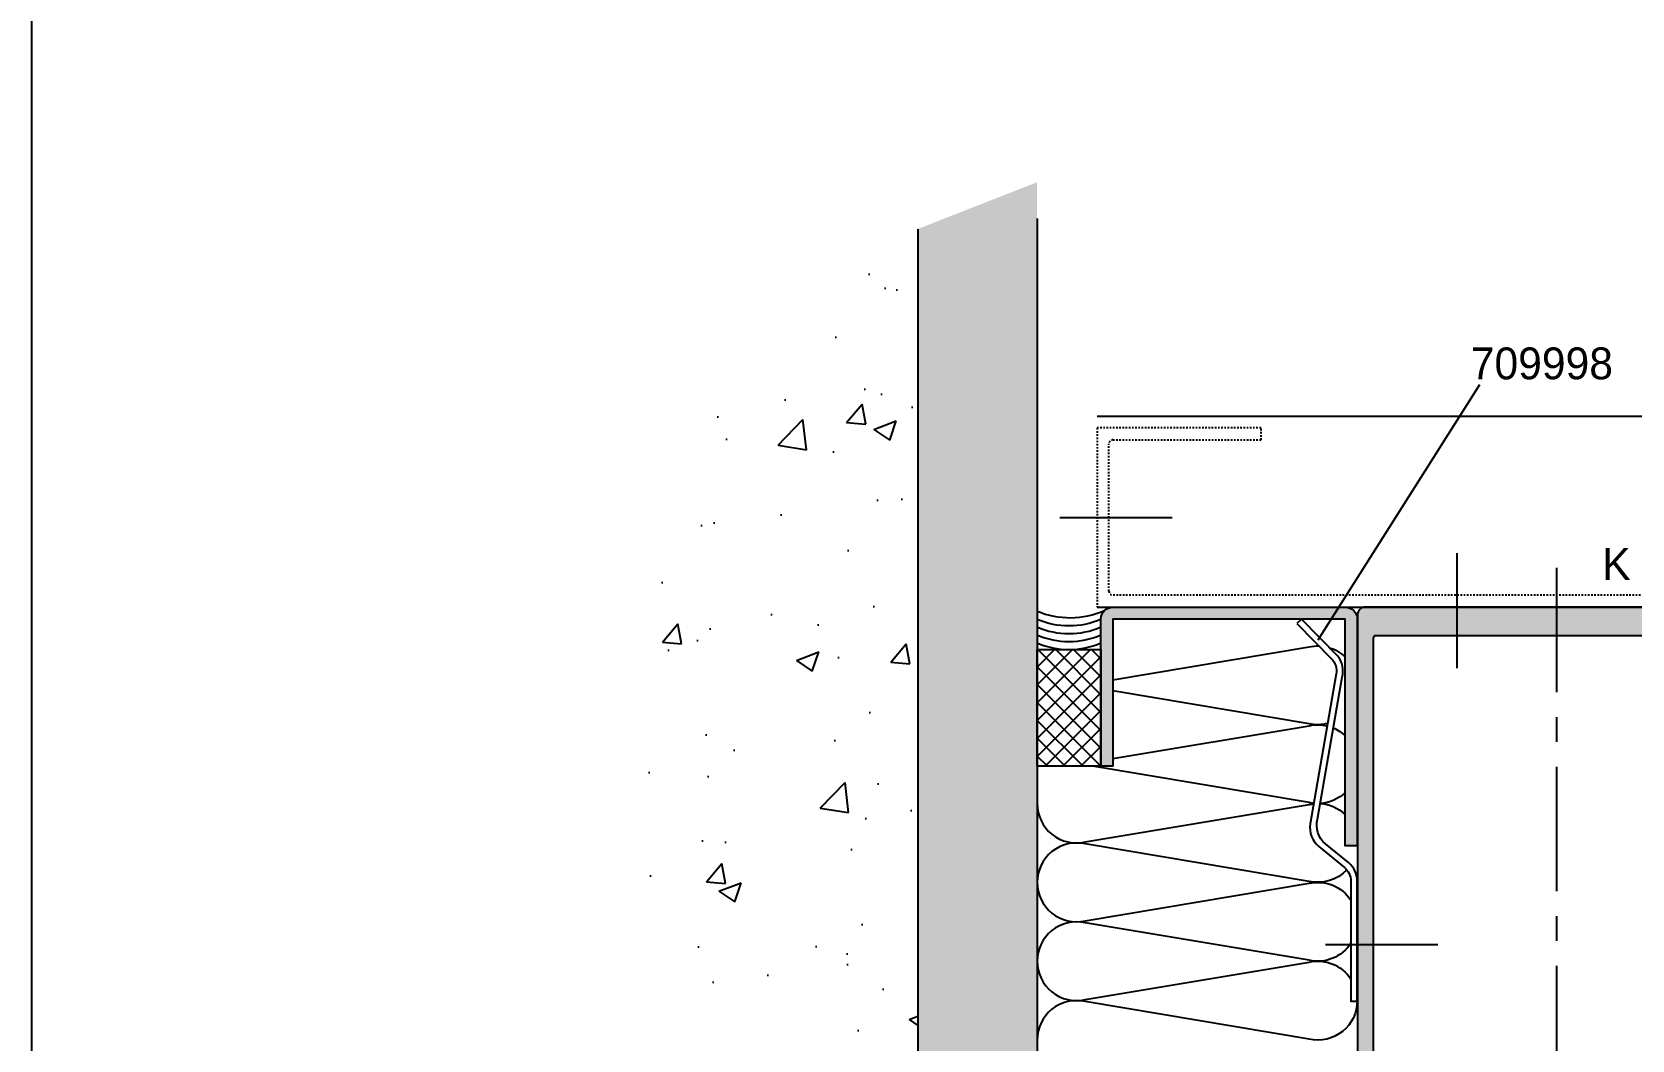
# Model space of a CAD drawing. Header units: millimetres. Extents: x -153 to 2280, y 0 to 724.
# Drawn here: x 0 to 100.4, y 485.3 to 548.6 of the extents above; entities that cross this region are included whole.
import ezdxf
from ezdxf.enums import TextEntityAlignment as Align

# ---------------------------------------------------------------- set-up
doc = ezdxf.new("R2010")
doc.units = ezdxf.units.MM
doc.header["$LTSCALE"] = 0.025
doc.header["$MEASUREMENT"] = 0
doc.linetypes.add('CENTER', pattern=[2, 1.25, -0.25, 0.25, -0.25])
doc.linetypes.add('HIDDEN', pattern=[0.375, 0.25, -0.125])
for name, color, linetype in [('ASSI', 1, 'CENTER'), ('FILL', 253, 'Continuous'), ('FINE', 7, 'Continuous'), ('GROSSA', 8, 'Continuous'), ('MARCHIO', 7, 'Continuous'), ('MURO', 5, 'Continuous'), ('NASCOSTA', 7, 'HIDDEN'), ('QUOTE', 254, 'Continuous'), ('TESTO', 2, 'Continuous'), ('TRATTEGGI', 140, 'Continuous')]:
    doc.layers.add(name, color=color, linetype=linetype)
doc.styles.add('Aluk Text', font='GOTHIC.TTF')

msp = doc.modelspace()

# ---------------------------------------------------------------- hatches: boundary and pattern name
at = {"layer": 'FILL'}
h = msp.add_hatch(dxfattribs=at)
h.set_pattern_fill('AR-SAND', color=256, scale=0.06, style=0)
h.set_pattern_definition([(37.50000000000001, (14.90342981535535, 400.7479612510872), (-0.09600187775904274, 2.936479423976054), [0, -2.31648, 0, -2.5908, 0, -2.4765]), (7.499999999999999, (14.90342981535535, 400.7479612510872), (2.697139698828016, 4.300950603410126), [0, -1.24968, 0, -2.08788, 0, -0.8001]), (327.5, (13.02890981535534, 400.7479612510872), (4.745954221448748, 0.008623108071274145), [0, -0.7619999999999999, 0, -2.7432, 0, -3.5814]), (317.5, (13.02890981535534, 400.7479612510872), (4.581338714833783, 1.337575939543297), [0, -0.3809999999999999, 0, -1.79832, 0, -2.0574])])
h.paths.add_polyline_path([(63.1033965943253, 539.1971346809673), (55.6033965943253, 536.2559505866002), (55.60339659432529, 415.0020880378601), (63.10339659432524, 415.0643917240431)])
h = msp.add_hatch(dxfattribs=at)
h.set_pattern_fill('AR-CONC', color=256, scale=2, style=0)
h.set_pattern_definition([(49.99999999999999, (382.9089929828522, 332.2519093605292), (14.34520365201507, -1.255042699651902), [1.5, -16.5]), (355, (382.9089929828522, 332.2519093605292), (-2.77502667226, 15.04384267400024), [1.2, -13.2]), (100.4514, (384.1044265828522, 332.1473225605292), (11.57018763428043, 13.78879084121907), [1.274803799999996, -14.02284223999997]), (46.18420000000002, (382.9089929828522, 336.2519093605292), (21.34482097251289, -3.310380286580362), [2.249999999999999, -24.74999999999999]), (96.63559999999998, (384.6877278828522, 335.9760432205292), (18.69325411097407, 19.48235741800884), [1.912205759999996, -21.03425999999993]), (351.1842, (382.9089929828522, 336.2519093605292), (18.69323890267254, 19.48237201850649), [1.8, -19.8]), (21, (384.9089929828522, 335.2519093605292), (11.93814104236923, -8.052377813306776), [1.5, -16.5]), (326.0000000000001, (384.9089929828522, 335.2519093605292), (4.866306638431634, 14.50300090093706), [1.2, -13.2]), (71.4514, (385.9038376428522, 334.5808772405292), (16.8044525716298, 6.450609934199048), [1.2748038, -14.02284224]), (37.50000000000001, (382.9089929828522, 332.2519093605292), (0.2431971063458134, 6.65787707662623), [0, -13.04, 0, -13.4, 0, -13.25]), (7.499999999999999, (382.9089929828522, 332.2519093605292), (5.261390748842972, 7.888234237647205), [0, -7.64, 0, -12.74, 0, -5.05]), (327.5, (378.4489929828521, 332.2519093605292), (10.67644872344818, -0.451097434687596), [0, -5, 0, -15.6, 0, -20.7]), (317.5, (376.4489929828521, 332.2519093605292), (11.66372338684772, 2.002099646646353), [0, -6.5, 0, -10.36, 0, -14.7])])
h.paths.add_polyline_path([(40.89597604480949, 490.1633367885779), (38.61419448443608, 487.7356462061726), (38.61419448443613, 478.4985242699707), (40.89597604480949, 475.7765672988193), (38.61419448443608, 474.1581066136844), (38.61419448443602, 418.6731904523967), (55.6033965943253, 415.0020880378601), (55.6033965943253, 536.2559505866002), (51.79465790525743, 534.7623236996819), (48.09321613030884, 530.2407675032409), (42.54105737300259, 527.9799906490634), (38.61419448443608, 519.7940629933207), (38.61419448443613, 509.1632490932087), (41.51288300730059, 505.7832588730338), (38.61419448443608, 502.2715807724593), (38.61419448443608, 492.9000068975571)])
h.paths.add_polyline_path([(38.61419448443608, 519.7940629933207), (35.34381728750325, 512.9766436179134), (38.61419448443602, 509.1632490932088)])
h.paths.add_polyline_path([(38.61419448443602, 492.9000068975573), (38.61419448443602, 502.2715807724593), (34.72691032501164, 497.5622473805878)])
h.paths.add_polyline_path([(38.61419448443602, 487.7356462061726), (34.52127467084822, 483.3810037379598), (38.61419448443602, 478.4985242699707)])
h.paths.add_polyline_path([(38.61419448443596, 474.1581066136844), (34.52127467084828, 471.2550111023783), (32.2592824750461, 461.1842719619297), (34.72691032501164, 453.3743121637453), (32.05364682088223, 444.9477748241687), (35.34381728750331, 434.2604606304148), (32.41233572799209, 420.0133156983105), (38.61419448443602, 418.6731904523967)])
h = msp.add_hatch(color=256, dxfattribs=at)
edge = h.paths.add_edge_path()
edge.add_arc((82.45078410629236, 511.7633156983111), 0.75, 0, 90, ccw=False)
edge.add_line((83.20078410629236, 511.7633156983111), (83.2007841062923, 497.5133156983111))
edge.add_line((83.2007841062923, 497.513315698311), (82.4507841062923, 497.513315698311))
edge.add_line((82.4507841062923, 497.513315698311), (82.4507841062923, 511.7633156983111))
edge.add_line((82.4507841062923, 511.7633156983111), (67.85339659432526, 511.7633156983111))
edge.add_line((67.85339659432526, 511.7633156983111), (67.85339659432526, 502.5133156983111))
edge.add_line((67.85339659432526, 502.513315698311), (67.10339659432526, 502.513315698311))
edge.add_line((67.10339659432526, 502.513315698311), (67.10339659432526, 511.7633156983111))
edge.add_arc((67.85339659432526, 511.7633156983111), 0.75, 90, 180, ccw=False)
edge.add_line((67.85339659432526, 512.5133156983111), (82.45078410629236, 512.5133156983111))
h = msp.add_hatch(color=256, dxfattribs=at)
edge = h.paths.add_edge_path()
edge.add_line((98.46176779819424, 450.1632642014122), (98.46176779819424, 459.1481651532154))
edge.add_arc((98.31176779819424, 459.1481651532152), 0.1500000000000057, 2.171258662545679e-11, 75.0000000000211)
edge.add_line((98.35059065495957, 459.2930540271587), (97.97294494142889, 459.3942438911243))
edge.add_arc((98.01176779819428, 459.5391327650677), 0.150000000000002, 179.9999999999891, 254.9999999999945, ccw=False)
edge.add_line((97.86176779819428, 459.5391327650677), (97.86176779819422, 459.6132642014122))
edge.add_line((97.86176779819422, 459.6132642014122), (97.86176779819422, 459.8632642014122))
edge.add_arc((98.01176779819426, 459.8632642014122), 0.1500000000000341, 90, 180, ccw=False)
edge.add_line((98.01176779819426, 460.0132642014122), (98.31176779819427, 460.0132642014122))
edge.add_arc((98.31176779819427, 460.1632642014122), 0.1499999999999773, 270, 360)
edge.add_line((98.46176779819424, 460.1632642014122), (98.46176779819424, 467.3632642014122))
edge.add_arc((98.61176779819425, 467.3632642014122), 0.1500000000000057, 90.00000000001091, 180, ccw=False)
edge.add_line((98.61176779819422, 467.5132642014122), (102.3117677981944, 467.5132642014122))
edge.add_arc((102.3117677981944, 467.3632642014122), 0.1499999999999773, 0, 90, ccw=False)
edge.add_line((102.4617677981944, 467.3632642014122), (102.4617677981943, 460.1632642014122))
edge.add_arc((102.6117677981943, 460.1632642014122), 0.1500000000000057, 180.0000000000109, 270.0000000000109)
edge.add_line((102.6117677981943, 460.0132642014122), (103.5496357638384, 460.0132642014122))
edge.add_arc((103.5496357638384, 460.1632642014122), 0.1500000000000057, 270.0000000000109, 315.0000000000077)
edge.add_line((103.6557017810163, 460.0571981842343), (103.9178338153723, 460.3193302185902))
edge.add_arc((103.8117677981943, 460.4253962357681), 0.1499999999999972, 315.0000000000077, 360.0000000000109)
edge.add_line((103.9617677981943, 460.4253962357681), (103.9617677981943, 460.4632642014121))
edge.add_arc((103.8117677981943, 460.4632642014121), 0.1500000000000057, 0, 90.00000000001086)
edge.add_line((103.8117677981943, 460.6132642014122), (103.3617677981943, 460.6132642014122))
edge.add_arc((103.3617677981943, 460.7632642014122), 0.1500000000000057, 180, 270.00000000001086, ccw=False)
edge.add_line((103.2117677981943, 460.7632642014122), (103.2117677981943, 462.3632642014122))
edge.add_arc((103.3617677981943, 462.3632642014121), 0.1500000000000057, 89.99999999998909, 180, ccw=False)
edge.add_line((103.3617677981943, 462.5132642014121), (104.1867677981943, 462.5132642014121))
edge.add_arc((104.1867677981943, 462.6632642014122), 0.1500000000000057, 269.9999999999891, 360)
edge.add_line((104.3367677981943, 462.6632642014122), (104.3367677981943, 463.1132642014122))
edge.add_arc((104.4867677981943, 463.1132642014121), 0.1500000000000341, 90, 180, ccw=False)
edge.add_line((104.4867677981943, 463.2632642014122), (104.7697805000865, 463.2632642014122))
edge.add_line((104.7697805000865, 463.2632642014122), (105.3367677981943, 463.5906144706018))
edge.add_line((105.3367677981943, 463.5906144706018), (105.9037550963021, 463.2632642014123))
edge.add_line((105.9037550963021, 463.2632642014122), (106.1867677981943, 463.2632642014121))
edge.add_arc((106.1867677981943, 463.1132642014122), 0.1500000000000057, 1.0913936421275139e-11, 90.00000000001091, ccw=False)
edge.add_line((106.3367677981943, 463.1132642014122), (106.3367677981943, 462.6632642014122))
edge.add_arc((106.4867677981943, 462.6632642014122), 0.1499999999999773, 180, 270)
edge.add_line((106.4867677981943, 462.5132642014122), (107.3117677981943, 462.5132642014122))
edge.add_arc((107.3117677981943, 462.3632642014121), 0.1500000000000341, 0, 90, ccw=False)
edge.add_line((107.4617677981943, 462.3632642014121), (107.4617677981943, 460.7632642014121))
edge.add_arc((107.3117677981943, 460.7632642014122), 0.1500000000000341, -90, 0, ccw=False)
edge.add_line((107.3117677981943, 460.6132642014122), (106.8617677981943, 460.6132642014122))
edge.add_arc((106.8617677981943, 460.4632642014122), 0.1499999999999773, 90.00000000001086, 180.0000000000109)
edge.add_line((106.7117677981943, 460.4632642014121), (106.7117677981942, 460.4253962357681))
edge.add_arc((106.8617677981943, 460.4253962357682), 0.1500000000000057, 180.0000000000217, 225.000000000023)
edge.add_line((106.7557017810163, 460.3193302185902), (107.0178338153723, 460.0571981842342))
edge.add_arc((107.1238998325503, 460.1632642014121), 0.1499999999999168, 224.9999999999923, 269.9999999999891)
edge.add_line((107.1238998325502, 460.0132642014122), (108.0617677981942, 460.0132642014122))
edge.add_arc((108.0617677981942, 460.1632642014122), 0.1500000000000341, 270, 360)
edge.add_line((108.2117677981942, 460.1632642014122), (108.2117677981943, 512.0132642014121))
edge.add_arc((107.7117677981943, 512.0132642014121), 0.5, 0, 90)
edge.add_line((107.7117677981943, 512.5132642014121), (83.71176779819427, 512.5132642014122))
edge.add_arc((83.71176779819427, 512.0132642014123), 0.5, 90, 180)
edge.add_line((83.21176779819427, 512.0132642014123), (83.21176779819424, 460.1632642014123))
edge.add_arc((83.36176779819425, 460.1632642014122), 0.1500000000000057, 179.9999999999891, 269.9999999999891)
edge.add_line((83.36176779819422, 460.0132642014122), (84.29963576383827, 460.0132642014122))
edge.add_arc((84.29963576383827, 460.1632642014122), 0.1500000000000057, 270, 314.9999999999923)
edge.add_line((84.40570178101623, 460.0571981842342), (84.66783381537223, 460.3193302185902))
edge.add_arc((84.56176779819421, 460.4253962357681), 0.1500000000000374, 315.0000000000077, 360.0000000000109)
edge.add_line((84.71176779819424, 460.4253962357682), (84.71176779819424, 460.4632642014122))
edge.add_arc((84.56176779819427, 460.4632642014121), 0.1499999999999773, 0, 90)
edge.add_line((84.56176779819427, 460.6132642014121), (84.11176779819422, 460.6132642014121))
edge.add_arc((84.11176779819425, 460.7632642014121), 0.1499999999999773, 179.9999999999891, 269.99999999998914, ccw=False)
edge.add_line((83.96176779819424, 460.7632642014122), (83.96176779819424, 462.3632642014122))
edge.add_arc((84.11176779819425, 462.3632642014122), 0.1500000000000057, 90.00000000001091, 180.0000000000109, ccw=False)
edge.add_line((84.11176779819422, 462.5132642014121), (84.93676779819427, 462.5132642014122))
edge.add_arc((84.93676779819424, 462.6632642014121), 0.1499999999999488, 270.0000000000109, 360.0000000000109)
edge.add_line((85.08676779819419, 462.6632642014122), (85.08676779819419, 463.1132642014122))
edge.add_arc((85.2367677981942, 463.1132642014122), 0.1500000000000057, 89.99999999998909, 179.9999999999891, ccw=False)
edge.add_line((85.23676779819422, 463.2632642014122), (85.5197805000864, 463.2632642014123))
edge.add_line((85.5197805000864, 463.2632642014122), (86.08676779819419, 463.5906144706018))
edge.add_line((86.08676779819419, 463.5906144706018), (86.65375509630204, 463.2632642014122))
edge.add_line((86.65375509630204, 463.2632642014122), (86.93676779819415, 463.2632642014122))
edge.add_arc((86.93676779819415, 463.1132642014121), 0.1500000000000341, 0, 90, ccw=False)
edge.add_line((87.08676779819419, 463.1132642014121), (87.08676779819419, 462.6632642014121))
edge.add_arc((87.23676779819422, 462.6632642014122), 0.1500000000000341, 180, 270)
edge.add_line((87.23676779819422, 462.5132642014121), (88.06176779819427, 462.5132642014122))
edge.add_arc((88.06176779819424, 462.3632642014122), 0.1500000000000057, -1.0913936421275139e-11, 89.99999999998909, ccw=False)
edge.add_line((88.21176779819424, 462.3632642014121), (88.21176779819424, 460.7632642014121))
edge.add_arc((88.06176779819424, 460.7632642014121), 0.1500000000000057, -89.99999999998909, 1.0913936421275139e-11, ccw=False)
edge.add_line((88.06176779819427, 460.6132642014121), (87.61176779819422, 460.6132642014121))
edge.add_arc((87.61176779819425, 460.4632642014122), 0.1499999999999773, 90.00000000001086, 180.0000000000109)
edge.add_line((87.46176779819424, 460.4632642014121), (87.46176779819424, 460.4253962357681))
edge.add_arc((87.61176779819422, 460.4253962357682), 0.1499999999999773, 180, 225)
edge.add_line((87.50570178101626, 460.3193302185902), (87.7678338153722, 460.0571981842342))
edge.add_arc((87.87389983255017, 460.1632642014122), 0.1499999999999771, 225, 270)
edge.add_line((87.87389983255017, 460.0132642014122), (88.81176779819427, 460.0132642014122))
edge.add_arc((88.81176779819427, 460.1632642014122), 0.1499999999999773, 270, 360)
edge.add_line((88.96176779819424, 460.1632642014122), (88.96176779819419, 467.3632642014122))
edge.add_arc((89.11176779819417, 467.3632642014122), 0.1499999999999773, 90, 180, ccw=False)
edge.add_line((89.11176779819417, 467.5132642014122), (92.81176779819432, 467.5132642014122))
edge.add_arc((92.8117677981943, 467.3632642014122), 0.1500000000000057, 0, 89.99999999998909, ccw=False)
edge.add_line((92.9617677981943, 467.3632642014122), (92.96176779819424, 460.1632642014122))
edge.add_arc((93.11176779819425, 460.1632642014122), 0.1500000000000057, 180.0000000000109, 270.0000000000109)
edge.add_line((93.11176779819428, 460.0132642014122), (93.41176779819429, 460.0132642014122))
edge.add_arc((93.41176779819426, 459.8632642014122), 0.1500000000000057, -1.0913936421275139e-11, 89.99999999998909, ccw=False)
edge.add_line((93.56176779819427, 459.8632642014122), (93.56176779819427, 459.5391327650677))
edge.add_arc((93.41176779819426, 459.5391327650677), 0.1500000000000057, -74.99999999999449, 0, ccw=False)
edge.add_line((93.45059065495965, 459.3942438911243), (93.07294494142891, 459.2930540271586))
edge.add_arc((93.11176779819428, 459.1481651532154), 0.1499999999999398, 105.0000000000006, 180)
edge.add_line((92.9617677981943, 459.1481651532154), (92.96176779819424, 450.1632642014123))
edge.add_arc((93.11207890842684, 450.1635699917497), 0.1503114212795728, 180.1165613875825, 270)
edge.add_line((93.11207890842684, 450.0132585704702), (93.69994687407092, 450.0132585704702))
edge.add_arc((93.69994687407083, 450.1632585704703), 0.1500000000001194, 270.0000000000326, 314.9999999999923)
edge.add_line((93.80601289124888, 450.0571925532922), (94.06814492560486, 450.3193245876481))
edge.add_arc((93.94475577976175, 450.4409035814179), 0.1732233616980267, 315.4233701028556, 444.2605660744484)
edge.add_line((93.96207890842686, 450.6132585704702), (93.71207890842686, 450.6132585704702))
edge.add_arc((93.71207890842686, 450.7632585704702), 0.1500000000000341, 180.0000000000109, 270, ccw=False)
edge.add_line((93.56207890842683, 450.7632585704702), (93.56207890842683, 451.2477032205236))
edge.add_arc((93.71207890842666, 451.2477032205237), 0.1499999999998352, 119.9999999999892, 180.0000000000326, ccw=False)
edge.add_line((93.63707890842676, 451.3776070310912), (94.68707890842683, 451.9838248137403))
edge.add_arc((94.61207890842675, 452.113728624308), 0.1500000000000394, 300.0000000000239, 360)
edge.add_line((94.76207890842679, 452.113728624308), (94.76207890842679, 452.5607585704701))
edge.add_line((94.76207890842679, 452.5607585704701), (94.61207890842675, 452.71075857047))
edge.add_line((94.61207890842675, 452.71075857047), (94.76207890842679, 452.8607585704701))
edge.add_line((94.76207890842679, 452.8607585704701), (94.76207890842679, 453.3557585704701))
edge.add_line((94.76207890842679, 453.3557585704701), (94.61207890842678, 453.5057585704702))
edge.add_line((94.61207890842678, 453.5057585704701), (94.76207890842679, 453.6557585704701))
edge.add_line((94.76207890842679, 453.6557585704701), (94.76207890842679, 454.1507585704701))
edge.add_line((94.76207890842679, 454.1507585704701), (94.61207890842675, 454.3007585704702))
edge.add_line((94.61207890842675, 454.3007585704702), (94.76207890842679, 454.4507585704702))
edge.add_line((94.76207890842679, 454.4507585704702), (94.76207890842679, 454.9457585704701))
edge.add_line((94.76207890842679, 454.94575857047), (94.61207890842678, 455.0957585704701))
edge.add_line((94.61207890842678, 455.0957585704701), (94.76207890842679, 455.2457585704701))
edge.add_line((94.76207890842679, 455.2457585704701), (94.76207890842679, 455.7407585704701))
edge.add_line((94.76207890842679, 455.7407585704701), (94.61207890842678, 455.8907585704702))
edge.add_line((94.61207890842678, 455.8907585704701), (94.76207890842679, 456.0407585704701))
edge.add_line((94.76207890842679, 456.0407585704701), (94.76207890842679, 456.5357585704701))
edge.add_line((94.76207890842679, 456.5357585704701), (94.61207890842678, 456.6857585704701))
edge.add_line((94.61207890842678, 456.6857585704702), (94.76207890842679, 456.8357585704701))
edge.add_line((94.76207890842679, 456.8357585704701), (94.76207890842679, 457.3307585704702))
edge.add_line((94.76207890842679, 457.3307585704702), (94.61207890842681, 457.4807585704701))
edge.add_line((94.61207890842681, 457.4807585704701), (94.76207890842679, 457.6307585704702))
edge.add_line((94.76207890842679, 457.6307585704701), (94.76207890842682, 458.0288807909355))
edge.add_arc((95.71176779819416, 458.0629639087329), 0.9503002926792784, -2.0553899919178207, 182.055389991911, ccw=False)
edge.add_line((96.6614566879615, 458.0288807909354), (96.81207890842683, 457.8782585704702))
edge.add_line((96.81207890842683, 457.8782585704701), (96.66207890842679, 457.7282585704701))
edge.add_line((96.66207890842679, 457.7282585704701), (96.66207890842679, 457.2332585704701))
edge.add_line((96.66207890842679, 457.2332585704701), (96.8120789084268, 457.0832585704701))
edge.add_line((96.8120789084268, 457.0832585704701), (96.66207890842679, 456.9332585704701))
edge.add_line((96.66207890842679, 456.9332585704701), (96.66207890842679, 456.4382585704701))
edge.add_line((96.66207890842679, 456.4382585704701), (96.81207890842683, 456.2882585704701))
edge.add_line((96.81207890842683, 456.2882585704701), (96.66207890842679, 456.1382585704702))
edge.add_line((96.66207890842679, 456.1382585704701), (96.66207890842679, 455.6432585704702))
edge.add_line((96.66207890842679, 455.6432585704702), (96.81207890842683, 455.4932585704701))
edge.add_line((96.81207890842683, 455.4932585704701), (96.66207890842679, 455.3432585704701))
edge.add_line((96.66207890842679, 455.3432585704701), (96.66207890842679, 454.8482585704701))
edge.add_line((96.66207890842679, 454.8482585704701), (96.81207890842677, 454.6982585704701))
edge.add_line((96.81207890842677, 454.6982585704701), (96.66207890842679, 454.5482585704701))
edge.add_line((96.66207890842679, 454.5482585704701), (96.66207890842679, 454.0532585704701))
edge.add_line((96.66207890842679, 454.0532585704701), (96.81207890842683, 453.9032585704701))
edge.add_line((96.81207890842683, 453.9032585704701), (96.66207890842679, 453.7532585704701))
edge.add_line((96.66207890842679, 453.7532585704701), (96.66207890842679, 453.25825857047))
edge.add_line((96.66207890842679, 453.2582585704701), (96.81207890842683, 453.1082585704701))
edge.add_line((96.81207890842683, 453.1082585704701), (96.66207890842679, 452.9582585704701))
edge.add_line((96.66207890842679, 452.9582585704701), (96.66207890842679, 452.461183252254))
edge.add_line((96.66207890842679, 452.461183252254), (96.81207890842683, 452.311183252254))
edge.add_line((96.81207890842683, 452.3111832522541), (96.66207890842679, 452.1611832522541))
edge.add_line((96.66207890842679, 452.1611832522541), (96.66207890842679, 452.1137286243081))
edge.add_line((96.66207890842679, 452.113728624308), (96.73707890842678, 451.9838248137403))
edge.add_line((96.73707890842678, 451.9838248137404), (97.78707890842676, 451.3776070310913))
edge.add_arc((97.7120789084268, 451.2477032205236), 0.1499999999999826, 1.0913936421275139e-11, 60.0000000000137, ccw=False)
edge.add_line((97.86207890842678, 451.2477032205236), (97.86207890842678, 450.7632585704702))
edge.add_arc((97.71207890842678, 450.7632585704701), 0.1500000000000057, -90.00000000001091, 1.0913936421275139e-11, ccw=False)
edge.add_line((97.71207890842675, 450.6132585704701), (97.46207890842675, 450.6132585704702))
edge.add_arc((97.47807187407074, 450.4413835704702), 0.1726174689163579, 95.31606382267486, 225.0000000000134)
edge.add_line((97.35601289124875, 450.3193245876481), (97.61814492560472, 450.0571925532922))
edge.add_arc((97.72421094278278, 450.1632585704704), 0.1500000000001781, 225.0000000000307, 269.9999999999891)
edge.add_line((97.72421094278275, 450.0132585704702), (98.31207890842629, 450.01325857047))
edge.add_arc((98.30706359055927, 450.168046989533), 0.1548696487026443, 271.8557980822255, 358.2641758462536)
edge.add_arc((98.46176775539192, 450.1633586614049), 9.446000238587524e-05, 358.2641758540641, 630.0259622349515)
edge = h.paths.add_edge_path(flags=16)
edge.add_line((83.94996747267561, 463.9515098863698), (83.94996747267561, 467.3633156983111))
edge.add_arc((84.09996747267559, 467.3633156983111), 0.1499999999999773, 90, 180, ccw=False)
edge.add_line((84.09996747267559, 467.513315698311), (88.04996747267552, 467.513315698311))
edge.add_arc((88.04996747267552, 467.3633156983111), 0.1499999999999773, 0, 90, ccw=False)
edge.add_line((88.1999674726755, 467.3633156983111), (88.19996747267561, 463.9515098851185))
edge.add_arc((87.94996747267558, 463.9515098851185), 0.2500000000000284, -120.0000001075482, 0, ccw=False)
edge.add_line((87.82496747226918, 463.735003534407), (86.32496747809415, 464.6010289385825))
edge.add_arc((86.07496747809415, 464.1680162366903), 0.5000000000000164, 60.00000000000109, 119.9999999999989)
edge.add_line((85.82496747809415, 464.6010289385825), (84.32496747226918, 463.7350035351891))
edge.add_arc((84.19996747267558, 463.9515098863698), 0.2499999999999828, 180, 299.9999998924529, ccw=False)
edge = h.paths.add_edge_path(flags=16)
edge.add_arc((105.3249674672571, 464.1680162366903), 0.5000000000000164, 60.00000000000108, 119.99999999999889, ccw=False)
edge.add_line((105.5749674672571, 464.6010289385825), (107.074967473082, 463.7350035351891))
edge.add_arc((107.1999674726756, 463.9515098863698), 0.2499999999999828, 240.0000001075471, 360)
edge.add_line((107.4499674726756, 463.9515098863698), (107.4499674726756, 467.3633156983111))
edge.add_arc((107.2999674726756, 467.3633156983111), 0.1500000000000057, 359.9999999999891, 449.9999999999891)
edge.add_line((107.2999674726756, 467.5133156983111), (103.3499674726757, 467.513315698311))
edge.add_arc((103.3499674726757, 467.363315698311), 0.1499999999999773, 90, 180)
edge.add_line((103.1999674726757, 467.363315698311), (103.1999674726756, 463.9515098851185))
edge.add_arc((103.4499674726756, 463.9515098851185), 0.2500000000000284, 180, 300.0000001075481)
edge.add_line((103.574967473082, 463.735003534407), (105.0749674672571, 464.6010289385825))
edge = h.paths.add_edge_path(flags=16)
edge.add_line((97.69996747267561, 461.013315698311), (97.69996747267561, 467.513315698311))
edge.add_line((97.69996747267561, 467.513315698311), (93.69996747267561, 467.513315698311))
edge.add_line((93.69996747267561, 467.513315698311), (93.69996747267561, 461.013315698311))
edge.add_arc((93.94996747267561, 461.013315698311), 0.25, 180, 270)
edge.add_line((93.94996747267561, 460.763315698311), (97.44996747267561, 460.763315698311))
edge.add_arc((97.44996747267561, 461.013315698311), 0.25, 270, 360)
edge = h.paths.add_edge_path(flags=16)
edge.add_arc((84.34996747267559, 510.563315698311), 0.1499999999999773, 90, 180)
edge.add_line((84.19996747267561, 510.563315698311), (84.19996747267561, 468.663315698311))
edge.add_arc((84.34996747267559, 468.663315698311), 0.1499999999999773, 180, 270)
edge.add_line((84.34996747267559, 468.513315698311), (107.0499674726755, 468.513315698311))
edge.add_arc((107.0499674726755, 468.663315698311), 0.1499999999999773, 270, 360)
edge.add_line((107.1999674726755, 468.663315698311), (107.1999674726756, 510.563315698311))
edge.add_arc((107.0499674726756, 510.563315698311), 0.1499999999999773, 0, 90)
edge.add_line((107.0499674726756, 510.713315698311), (84.34996747267559, 510.713315698311))
at = {"layer": 'FINE'}
h = msp.add_hatch(dxfattribs=at)
h.set_pattern_fill('ANSI37', color=256, scale=0.25, style=0)
h.set_pattern_definition([(45, (-108.6353687076382, 409.9751385790071), (-0.561266007566822, 0.5612660075668221), []), (135, (-108.6353687076382, 409.9751385790071), (-0.5612660075668221, -0.561266007566822), [])])
h.paths.add_polyline_path([(67.10339659432526, 509.8476349967717), (63.10339659432526, 509.8476349967717), (63.10339659432526, 502.513315698311), (67.10339659432526, 502.513315698311)])

# ---------------------------------------------------------------- linework, layer by layer
at = {"layer": 'ASSI', "ltscale": 250}
for p, q in [((64.53901837677492, 518.1383156983111), (71.58761244035165, 518.1383156983111)), ((89.44549716612664, 515.9058461785928), (89.44549716612664, 508.6818735868127)), ((95.69996747267561, 514.9860806192712), (95.69996747267561, 430.3671212438762)), ((81.20974923599658, 491.3306883902276), (88.25834329957331, 491.3306883902276))]:
    msp.add_line(p, q, dxfattribs=at)
at = {"layer": 'FINE'}
for p, q in [((66.86382244823798, 524.5133156983112), (181.4276491663348, 524.5133156983113)), ((66.8638224482381, 512.513315698311), (181.4276491663348, 512.513315698311))]:
    msp.add_line(p, q, dxfattribs=at)
msp.add_lwpolyline([(79.41421203791799, 511.4834160171637), (81.58202194877072, 509.2702535690734, -0.2411073510479861), (81.88009102502093, 508.3129972354686), (80.25054592410947, 498.8945711271357, 0.2705251383352182), (80.77921463859093, 497.4775130425257), (82.39617360389008, 496.1556730272467, -0.2250594853300305), (82.79996747267575, 495.3040293089822), (82.79996747267575, 487.7633156983111), (83.19996747267572, 487.7633156983111), (83.19996747267572, 495.3040293089822, 0.2250594853300302), (82.64933946978618, 496.4653616520702), (81.20574242819345, 497.6454808613186, -0.2967392617946522), (80.70880633609823, 499.2045479289383), (82.24934692743284, 508.1085467923373, 0.2379268940040968), (81.98251634646078, 509.4330138447667), (79.69996747267572, 511.7633156983111)], format="xyb", close=True, dxfattribs=at)
msp.add_lwpolyline([(63.10339659432526, 509.8476349967717), (67.10339659432526, 509.8476349967717), (67.10339659432526, 502.513315698311), (63.10339659432526, 502.513315698311)], close=True, dxfattribs=at)
for centre, radius, start, end in [((65.17768222172009, 517.2242773795649), 5.377155536795048, 247.3091379580962, 293.5145075037098), ((65.10339659432526, 516.3668606069326), 5.019225610160992, 246.5175692004454, 293.4824307995545), ((65.10339659432526, 515.8668606069326), 5.019225610160992, 246.5175692004454, 293.4824307995545), ((65.10339659432526, 515.3668606069326), 5.019225610160992, 246.5175692004454, 293.4824307995545), ((65.10339659432526, 514.8668606069326), 5.019225610160992, 246.5175692004454, 293.4824307995545)]:
    msp.add_arc(centre, radius, start, end, dxfattribs=at)
at = {"layer": 'GROSSA'}
for points in [[(82.45078410629236, 512.5133156983111, -0.4142135623730955), (83.20078410629236, 511.7633156983111), (83.2007841062923, 497.513315698311), (82.4507841062923, 497.513315698311), (82.4507841062923, 511.7633156983111), (67.85339659432526, 511.7633156983111), (67.85339659432526, 502.513315698311), (67.10339659432526, 502.513315698311), (67.10339659432526, 511.7633156983111, -0.4142135623730957), (67.85339659432526, 512.5133156983111)], [(84.34996747267564, 510.7133156983109, 0.4142135623731228), (84.19996747267567, 510.5633156983109), (84.19996747267561, 468.663315698311, 0.414213562373095), (84.34996747267559, 468.513315698311), (107.0499674726756, 468.513315698311, 0.414213562373095), (107.1999674726756, 468.663315698311), (107.1999674726757, 510.5633156983109, 0.4142135623730951), (107.0499674726757, 510.7133156983109)]]:
    msp.add_lwpolyline(points, format="xyb", close=True, dxfattribs=at)
msp.add_lwpolyline([(107.7117677981943, 512.5132642014121), (83.71176779819427, 512.5132642014123, 0.4142135623730867), (83.21176779819427, 512.0132642014123), (83.21176779819424, 460.1632642014122, 0.414213562373095)], format="xyb", dxfattribs=at)
at = {"layer": 'MARCHIO'}
msp.add_lwpolyline([(0, 397.0000000000001), (0, 694), (210, 694), (210, 397.0000000000001)], close=True, dxfattribs=at)
at = {"layer": 'MURO'}
for p, q in [((63.10339659432526, 536.9101805968967), (63.10339659432524, 415.0643917240431)), ((55.6033965943253, 536.2559505866002), (55.6033965943253, 415.0020880378601))]:
    msp.add_line(p, q, dxfattribs=at)
at = {"layer": 'NASCOSTA'}
msp.add_lwpolyline([(104.1822037826439, 512.513315698311), (104.1822037826439, 513.263315698311), (67.8638224482381, 513.263315698311, -0.414213562373095), (67.6138224482381, 513.513315698311), (67.6138224482381, 522.7633156983112, -0.414213562373095), (67.8638224482381, 523.0133156983112), (77.16027296056322, 523.0133156983112), (77.16027296056322, 523.7633156983113), (66.8638224482381, 523.7633156983113), (66.8638224482381, 512.513315698311)], format="xyb", dxfattribs=at)
at = {"layer": 'QUOTE'}
msp.add_line((80.74294844669384, 510.4668194903329), (90.8873052127337, 526.4904899544863), dxfattribs=at)
at = {"layer": 'TRATTEGGI'}
for points in [[(67.85339659432526, 507.9517996484992), (80.18167478974891, 510.016102946185, -0.06230721785105506), (80.79325064160408, 510.0755266829257, -0.06230721785105506)], [(81.46233721310165, 509.9640755944465, -0.1178163149601597), (82.4507841062923, 509.3754986606779)], [(81.34230289418521, 505.2046955570544, -0.1189068072817331), (80.1816747897488, 505.186834653502), (67.85339659432526, 507.2511379511877)], [(67.85339659432526, 503.0017996484989), (80.18167478974891, 505.0661029461847, -0.1161675744414092), (81.31636393577247, 505.0547738623429, -0.1161675744414092)], [(81.69885307630406, 504.9268087373131, -0.09205859350734615), (82.4507841062923, 504.4254986606776)], [(80.47453342883576, 500.1891715412478, -0.02999786950563712), (80.1816747897488, 500.2368346535017), (66.58624447750655, 502.513315698311)], [(82.4507841062923, 500.8774389390088, -0.1793468158565928), (80.87778189529172, 500.1811909304041, -0.1793468158565928)], [(63.1033965943253, 500.1764687998429, 0.4806248474865689), (66.12168927725217, 497.7618346535015), (80.18167478974895, 500.1161029461844, -0.02954306918752881), (80.47005839724582, 500.1633068049244, -0.02954306918752881)], [(80.87616509308822, 500.1718461555482, -0.1795157060089818), (82.4507841062923, 499.4754986606774)], [(82.53795044580755, 496.0166193290788, -0.2669127493285994), (80.18167478974884, 495.2868346535014), (66.12168927725206, 497.6411029461844, 0.4806248474865698), (63.1033965943253, 495.226468799843)], [(63.10339659432528, 495.2264687998426, 0.4806248474865689), (66.12168927725214, 492.8118346535012), (80.18167478974893, 495.1661029461841, -0.31362172349658), (82.79996747267575, 494.1005425561658, -0.31362172349658)], [(82.79996747267575, 491.4023950435195, -0.3136217234965929), (80.18167478974881, 490.3368346535012), (66.12168927725203, 492.6911029461841, 0.4806248474865698), (63.10339659432528, 490.2764687998427)], [(63.10339659432526, 490.2764687998423, 0.4806248474865689), (66.12168927725213, 487.8618346535009), (80.18167478974891, 490.2161029461838, -0.3136217234965833), (82.79996747267575, 489.1505425561655, -0.3136217234965833)], [(83.1999674726757, 487.8014687998424, -0.4806248474865804), (80.1816747897488, 485.3868346535008), (66.12168927725202, 487.7411029461838, 0.4806248474865698), (63.10339659432526, 485.3264687998424)]]:
    msp.add_lwpolyline(points, format="xyb", dxfattribs=at)

# ---------------------------------------------------------------- texts
at = {"layer": 'TESTO', "style": 'Aluk Text'}
msp.add_text('709998', height=2, dxfattribs=at).set_placement((90.33013800329638, 526.8186686196195))
msp.add_text('K 732', height=2, dxfattribs=at).set_placement((102.0753750928205, 515.2190742114403), align=Align.MIDDLE)

doc.saveas('drawing.dxf')
